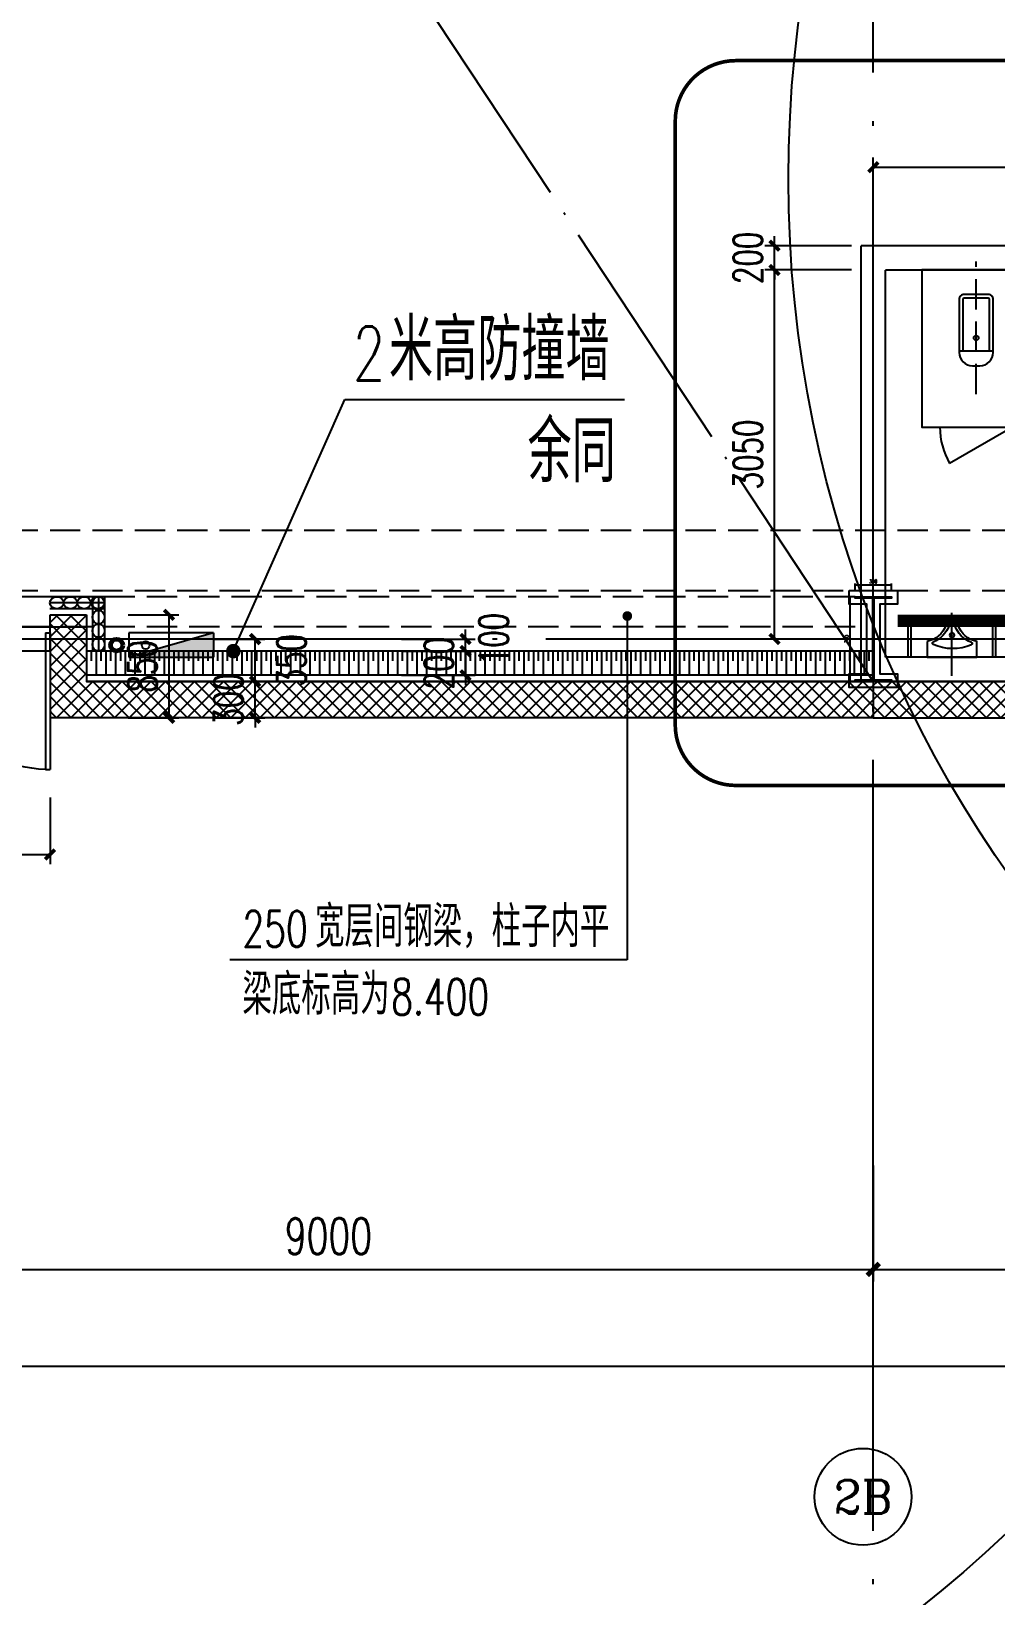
# Model space of a CAD drawing. Extents: x -1313754 to 847533, y 489853 to 941203.
# Drawn here: x -144809 to -136843, y 632164 to 645092 of the extents above; entities that cross this region are included whole.
import ezdxf
from ezdxf.enums import TextEntityAlignment as Align

# ---------------------------------------------------------------- set-up
doc = ezdxf.new("R2010")
doc.units = 0
doc.header["$LTSCALE"] = 1000
doc.header["$MEASUREMENT"] = 0
for name, pattern in [('10平面$1$DOTE', [2.42, 2, -0.2, 0.02, -0.2]), ('CENTER', [2, 1.25, -0.25, 0.25, -0.25]), ('DASH', [0.35, 0.25, -0.1]), ('DOTE', [2.42, 2, -0.2, 0.02, -0.2])]:
    doc.linetypes.add(name, pattern=pattern)
doc.layers.get('Defpoints').update_dxf_attribs({"color": 210})
for name, color, linetype in [('10平面$0$WINDOW', 4, 'Continuous'), ('10平面$0$WINDOW_TEXT', 7, 'Continuous'), ('10平面$1$A-AXIS-DOTE', 14, '10平面$1$DOTE'), ('99平面图例外参$0$A-HATCH-2', 251, 'Continuous'), ('A-AXIS-D', 1, 'Continuous'), ('A-AXIS-DOTE', 14, 'DOTE'), ('A-AXIS-DP', 126, 'Continuous'), ('A-AXIS-SYMB', 3, 'Continuous'), ('A-HATCH-2', 251, 'Continuous'), ('A-HRAIL', 173, 'Continuous'), ('A-LIN-V', 9, 'Continuous'), ('A-SFCE', 30, 'Continuous'), ('A-TEXT', 61, 'Continuous'), ('A-WC', 223, 'Continuous'), ('A-WINDOW', 140, 'Continuous'), ('AS-COLN', 6, 'Continuous'), ('AS-WALL', 40, 'Continuous'), ('AS-结构边线层', 200, 'Continuous'), ('DIM_ELEV', 3, 'Continuous'), ('DIM_SYMB', 3, 'Continuous'), ('PUB_HATCH', 8, 'Continuous'), ('PUB_TEXT', 7, 'Continuous'), ('SB_ZF消火栓', 10, 'Continuous'), ('建-门', 4, 'Continuous'), ('建-门窗编号', 7, 'Continuous')]:
    doc.layers.add(name, color=color, linetype=linetype)
doc.layers.add('LG-ZF消防', color=1, linetype='Continuous', lineweight=60)
doc.layers.add('柱间支撑', color=6, linetype='CENTER', lineweight=0)
doc.styles.add('10平面$0$_TCH_WINDOW', font='SIMPLEX', dxfattribs={"height": 3.5, "bigfont": 'GBCBIG'})
doc.styles.add('_TCH_AXIS', font='COMPLEX', dxfattribs={"bigfont": 'GBCBIG'})
doc.styles.add('_TCH_DIM', font='SIMPLEX', dxfattribs={"bigfont": 'GBCBIG'})
doc.styles.add('_TCH_DIM_T3', font='SIMPLEX', dxfattribs={"width": 0.705882, "bigfont": 'GBCBIG'})
doc.styles.add('_TCH_WINDOW', font='SIMPLEX', dxfattribs={"height": 3.5, "bigfont": 'GBCBIG'})
doc.styles.add('A-WIN-LABEL', font='SIMPLEX', dxfattribs={"bigfont": 'GBCBIG'})
doc.dimstyles.new('_TCH_ARCH&&10', dxfattribs={"dimtxt": 29.75, "dimasz": 10, "dimexe": 10, "dimexo": 10, "dimgap": 12.625, "dimtad": 1, "dimdec": 0, "dimzin": 0, "dimdsep": 46, "dimtxsty": '_TCH_DIM_T3', "dimblk": 'ARCHTICK', "dimcen": 0.09, "dimclrt": 7, "dimazin": 2, "dimtfac": 1, "dimtdec": 0, "dimtix": 1, "dimtmove": 2, "dimatfit": 3, "dimfxl": 0, "dimtolj": 1, "dimtzin": 0, "dimarcsym": 0})
doc.dimstyles.new('_TCH_ARCH&&100', dxfattribs={"dimtxt": 297.5, "dimasz": 100, "dimexe": 100, "dimexo": 100, "dimgap": 126.25, "dimtad": 1, "dimdec": 0, "dimzin": 0, "dimdsep": 46, "dimtxsty": '_TCH_DIM_T3', "dimblk": 'ARCHTICK', "dimcen": 0.09, "dimclrt": 7, "dimazin": 2, "dimtfac": 1, "dimtdec": 0, "dimtix": 1, "dimtmove": 2, "dimatfit": 3, "dimfxl": 0, "dimtolj": 1, "dimtzin": 0, "dimarcsym": 0})
doc.dimstyles.new('_TCH_ARCH&&80', dxfattribs={"dimtxt": 238, "dimasz": 80, "dimexe": 80, "dimexo": 80, "dimgap": 101, "dimtad": 1, "dimdec": 0, "dimzin": 0, "dimdsep": 46, "dimtxsty": '_TCH_DIM_T3', "dimblk": 'ARCHTICK', "dimcen": 0.09, "dimclrt": 7, "dimazin": 2, "dimtfac": 1, "dimtdec": 0, "dimtix": 1, "dimtmove": 2, "dimatfit": 3, "dimfxl": 0, "dimtolj": 1, "dimtzin": 0, "dimarcsym": 0})
pattern_1 = [(45, (60, 0), (-60.000061, 60.000061), []), (135, (60, 0), (-60.000061, -60.000061), [])]

# ---------------------------------------------------------------- blocks, each defined once
blk = doc.blocks.new('_ArchTick')
at = {"color": 0, "linetype": 'ByBlock', "const_width": 0.4}
blk.add_lwpolyline([(-0.5, -0.5), (0.5, 0.5)], dxfattribs=at)
blk = doc.blocks.new('*D1300')
at = {"layer": 'A-AXIS-D', "color": 0, "lineweight": -2}
for p, q in [((73882, -169100), (73882, -170060)), ((82882, -169100), (82882, -170060)), ((73882, -169960), (82882, -169960))]:
    blk.add_line(p, q, dxfattribs=at)
at = {"layer": 'Defpoints', "color": 0}
for p in [(73882, -169000), (82882, -169000), (82882, -169960)]:
    blk.add_point(p, dxfattribs=at)
at = {"layer": 'A-AXIS-D', "color": 0, "lineweight": -2, "xscale": 100, "yscale": 100, "zscale": 100, "rotation": 180}
blk.add_blockref('_ArchTick', (73882, -169960), dxfattribs=at)
at = {"layer": 'A-AXIS-D', "color": 0, "lineweight": -2, "xscale": 100, "yscale": 100, "zscale": 100}
blk.add_blockref('_ArchTick', (82882, -169960), dxfattribs=at)
at = {"layer": 'A-AXIS-D', "color": 7, "insert": (78382, -169685), "char_height": 297.5, "attachment_point": 5, "style": '_TCH_DIM_T3'}
blk.add_mtext('\\A1;9000', dxfattribs=at)
blk = doc.blocks.new('*D1301')
at = {"layer": 'A-AXIS-D', "color": 0, "lineweight": -2}
for p, q in [((82882, -169100), (82882, -170060)), ((91882, -169100), (91882, -170060)), ((82882, -169960), (91882, -169960))]:
    blk.add_line(p, q, dxfattribs=at)
at = {"layer": 'Defpoints', "color": 0}
for p in [(82882, -169000), (91882, -169000), (91882, -169960)]:
    blk.add_point(p, dxfattribs=at)
at = {"layer": 'A-AXIS-D', "color": 0, "lineweight": -2, "xscale": 100, "yscale": 100, "zscale": 100, "rotation": 180}
blk.add_blockref('_ArchTick', (82882, -169960), dxfattribs=at)
at = {"layer": 'A-AXIS-D', "color": 0, "lineweight": -2, "xscale": 100, "yscale": 100, "zscale": 100}
blk.add_blockref('_ArchTick', (91882, -169960), dxfattribs=at)
at = {"layer": 'A-AXIS-D', "color": 7, "insert": (87382, -169685), "char_height": 297.5, "attachment_point": 5, "style": '_TCH_DIM_T3'}
blk.add_mtext('\\A1;9000', dxfattribs=at)
blk = doc.blocks.new('*D1384')
at = {"layer": 'A-AXIS-D', "color": 0, "lineweight": -2}
for p, q in [((-65318, -169200), (-65318, -170860)), ((92682, -169200), (92682, -170860)), ((-65318, -170760), (92682, -170760))]:
    blk.add_line(p, q, dxfattribs=at)
at = {"layer": 'Defpoints', "color": 0}
for p in [(-65318, -169100), (92682, -169100), (92682, -170760)]:
    blk.add_point(p, dxfattribs=at)
at = {"layer": 'A-AXIS-D', "color": 0, "lineweight": -2, "xscale": 100, "yscale": 100, "zscale": 100, "rotation": 180}
blk.add_blockref('_ArchTick', (-65318, -170760), dxfattribs=at)
at = {"layer": 'A-AXIS-D', "color": 0, "lineweight": -2, "xscale": 100, "yscale": 100, "zscale": 100}
blk.add_blockref('_ArchTick', (92682, -170760), dxfattribs=at)
at = {"layer": 'A-AXIS-D', "color": 7, "insert": (13682, -170485), "char_height": 297.5, "attachment_point": 5, "style": '_TCH_DIM_T3'}
blk.add_mtext('\\A1;158000', dxfattribs=at)
blk = doc.blocks.new('清洁间')
at = {"layer": 'A-AXIS-DOTE', "linetype": 'DASH'}
blk.add_lwpolyline([(2044571, 1694020), (2045331, 1694020)], dxfattribs=at)
at = {"layer": 'A-WC'}
for points in [[(2045106, 1693770), (2045106, 1694270), (2044606, 1694270), (2044606, 1693770)], [(2045056, 1693820), (2045056, 1694220), (2044656, 1694220), (2044656, 1693820)]]:
    blk.add_lwpolyline(points, close=True, dxfattribs=at)
for points in [[(2044828, 1694048), (2044656, 1694220)], [(2044884, 1694048), (2045056, 1694220)], [(2044656, 1693820), (2044828, 1693991)], [(2045056, 1693820), (2044884, 1693991)]]:
    blk.add_lwpolyline(points, dxfattribs=at)
blk.add_circle((2044856, 1694020), 40, dxfattribs=at)
blk = doc.blocks.new('厕卫')
at = {"layer": 'A-AXIS-DOTE', "linetype": 'DASH'}
blk.add_line((50, -823), (50, 272), dxfattribs=at)
at = {"layer": 'A-WC'}
for p, q in [((-60, -40), (-60, -470)), ((150, -30), (-50, -30)), ((160, -470), (160, -40)), ((190, -470), (-90, -470)), ((350, -1097), (-170, -1397))]:
    blk.add_line(p, q, dxfattribs=at)
blk.add_lwpolyline([(-400, 203), (-400, -1097), (500, -1097), (500, 203)], close=True, dxfattribs=at)
blk.add_lwpolyline([(190, -40, 0.414214), (150, 0), (-50, 0, 0.414214), (-90, -40), (-90, -480, 0.414214), (20, -590), (80, -590, 0.414214), (190, -480)], format="xyb", close=True, dxfattribs=at)
blk.add_circle((50, -359), 20, dxfattribs=at)
for centre, radius, start, end in [((-50, -40), 10, 90, 180), ((150, -40), 10, 0, 90), ((350, -1097), 600, 180, 209.9999)]:
    blk.add_arc(centre, radius, start, end, dxfattribs=at)
for p in [(50, 0), (50, -359)]:
    blk.add_point(p, dxfattribs=at)
blk = doc.blocks.new('$lvtry$00000224')
at = {"color": 0}
for p, q in [((-363, 0), (-363, -300)), ((-338, 0), (-363, 0)), ((-338, 0), (-338, -300)), ((337, 0), (337, -300)), ((362, 0), (337, 0)), ((362, 0), (362, -300)), ((-338, -300), (-363, -300)), ((362, -300), (337, -300))]:
    blk.add_line(p, q, dxfattribs=at)
at = {"color": 0, "elevation": 0}
blk.add_lwpolyline([(-205, -131), (-205, 0), (205, 0), (205, -131, 0.268068), (51, -263, -0.317765), (0, -300, -0.317765), (-51, -263, 0.268068)], format="xyb", close=True, dxfattribs=at)
at = {"color": 0}
blk.add_circle((0, -182, 0), 20, dxfattribs=at)
for centre, radius, start, end in [((-152, -115, 0), 10, 114.1084, 248.1394), ((5, -466, 0), 395, 66.6675, 114.1084), ((-243, -341, 0), 233, 19.2639, 68.1394), ((243, -341, 0), 233, 110.4941, 160.7361), ((158, -113, 0), 10, 290.4941, 66.6675), ((0, -256, 0), 24, 199.2639, 269.4998), ((0, -256, 0), 24, 270.5002, 340.7361)]:
    blk.add_arc(centre, radius, start, end, dxfattribs=at)
blk.add_point((0, -182, 0), dxfattribs=at)
at = {"layer": 'A-AXIS-DOTE'}
blk.add_lwpolyline([(0, 153), (0, -367)], dxfattribs=at)
blk = doc.blocks.new('小便器')
at = {"layer": 'A-WC', "xscale": -1, "rotation": 89.99999999999999}
blk.add_blockref('$lvtry$00000224', (2044606, 1695654), dxfattribs=at)
blk = doc.blocks.new('45345')
at = {"layer": 'A-WC'}
h = blk.add_hatch(dxfattribs=at)
h.set_pattern_fill('ANSI31', color=256, scale=10)
h.set_pattern_definition([(30, (40598742844.535, 3385776346.45), (-7.9375, 13.74815), [])])
edge = h.paths.add_edge_path()
edge.add_arc((40598742441.347763, 3385774511.717568), 50, 0, 360)
blk.add_circle((40598742441.347763, 3385774511.717568), 50, dxfattribs=at)
blk = doc.blocks.new('343243')
at = {"layer": '10平面$1$A-AXIS-DOTE'}
blk.add_lwpolyline([(-137039, 783550), (-137039, 784210)], dxfattribs=at)
at = {"layer": 'A-WC'}
for p, q in [((-137084, 783875), (-136994, 783875)), ((-137039, 783830), (-137039, 783920)), ((-137071, 783707), (-137056, 783814)), ((-137064, 783668), (-137056, 783814)), ((-137056, 783814), (-137022, 783814)), ((-137056, 783804), (-137022, 783804)), ((-137014, 783668), (-137022, 783814)), ((-137008, 783707), (-137022, 783814)), ((-137176, 783694), (-137103, 783694)), ((-137139, 783657), (-137139, 783731)), ((-137064, 783668), (-137071, 783707)), ((-137064, 783668), (-137014, 783668)), ((-137063, 783687), (-137015, 783687)), ((-137014, 783668), (-137008, 783707)), ((-136976, 783694), (-136903, 783694)), ((-136939, 783657), (-136939, 783731))]:
    blk.add_line(p, q, dxfattribs=at)
for points in [[(-137069, 783721, -0.055034), (-137132, 783735, -0.088849), (-137208, 783776, -0.104988), (-137263, 783843, -0.12017), (-137282, 783920, -0.12017), (-137263, 783997, -0.104988), (-137208, 784064, -0.088849), (-137132, 784105, -0.080052), (-137039, 784120, -0.080052)], [(-137065, 783751, -0.056066), (-137123, 783763, -0.088849), (-137190, 783800, -0.104988), (-137237, 783857, -0.12017), (-137252, 783920, -0.12017), (-137237, 783983, -0.104988), (-137190, 784040, -0.088849), (-137123, 784077, -0.080052), (-137039, 784090, -0.080052)], [(-137039, 784120, -0.080052), (-136946, 784105, -0.088849), (-136870, 784064, -0.104988), (-136815, 783997, -0.12017), (-136796, 783920, -0.12017), (-136815, 783843, -0.104988), (-136870, 783776, -0.088849), (-136946, 783735, -0.055034), (-137010, 783721, -0.080052)], [(-137039, 784090, -0.080052), (-136956, 784077, -0.088849), (-136889, 784040, -0.104988), (-136842, 783983, -0.12017), (-136826, 783920, -0.12017), (-136842, 783857, -0.104988), (-136889, 783800, -0.088849), (-136956, 783763, -0.056066), (-137014, 783751, -0.080052)]]:
    blk.add_lwpolyline(points, format="xyb", dxfattribs=at)
for centre, radius in [((-137039, 783875), 30), ((-137039, 783875), 20), ((-137139, 783694), 25), ((-137139, 783694), 15), ((-136939, 783694), 25), ((-136939, 783694), 15)]:
    blk.add_circle(centre, radius, dxfattribs=at)
for centre, start, end in [((-137040, 783695), 80.5252, 279.4748), ((-137038, 783695), 260.5252, 99.4748)]:
    blk.add_arc(centre, 7.19, start, end, dxfattribs=at)
blk = doc.blocks.new('*U16')
at = {"color": 0}
blk.add_lwpolyline([(500, 0), (500, 1000), (460, 1000), (460, 0)], close=True, dxfattribs=at)
blk.add_arc((500, 0), 1000, 90, 180, dxfattribs=at)
blk = doc.blocks.new('*U15')
at = {"color": 0, "xscale": 0.001, "yscale": 0.001, "zscale": 0.001}
blk.add_blockref('*U16', (0, 0), dxfattribs=at)
blk = doc.blocks.new('*U18')
at = {"color": 0}
blk.add_lwpolyline([(400, 0), (400, 800), (360, 800), (360, 0)], close=True, dxfattribs=at)
blk.add_arc((400, 0), 800, 90, 180, dxfattribs=at)
blk = doc.blocks.new('*U17')
at = {"color": 0, "xscale": 0.00125, "yscale": 0.00125, "zscale": 0.00125}
blk.add_blockref('*U18', (0, 0), dxfattribs=at)
blk = doc.blocks.new('G$CA7A27C8F')
at = {"layer": 'A-AXIS-DOTE'}
blk.add_lwpolyline([(2222, -4363), (1702, -4363)], dxfattribs=at)
at = {"layer": 'A-AXIS-SYMB'}
for points in [[(-426, 1047, 0, 0, 0), (104, 1517, 0, 64, 0), (-76, 1358, 0, 0, 0)], [(1310, -1863, 0, 0, 0), (1840, -1393, 0, 64, 0), (1660, -1552, 0, 0, 0)], [(364, -3083, 0, 0, 0), (980, -3473, 0, 64, 0), (777, -3344, 0, 0, 0)]]:
    blk.add_lwpolyline(points, format="xyseb", dxfattribs=at)
at = {"layer": 'A-LIN-V'}
blk.add_line((2070, 2187), (-1130, 2187), dxfattribs=at)
at = {"layer": 'A-WC'}
for p, q in [((1470, -3913), (1470, -2413)), ((2070, -4700), (1770, -4700)), ((1770, -4700), (1770, -4725)), ((2070, -4725), (1770, -4725)), ((2070, -4700), (2070, -4725))]:
    blk.add_line(p, q, dxfattribs=at)
blk.add_lwpolyline([(-1130, 1587), (270, 1587), (270, 2187), (270, 2187)], dxfattribs=at)
at = {"layer": 'A-WC', "elevation": 0}
blk.add_lwpolyline([(1939, -4568), (2070, -4568), (2070, -4158), (1939, -4158, -0.268068), (1806, -4312, 0.317765), (1770, -4363, 0.317765), (1806, -4414, -0.268068)], format="xyb", close=True, dxfattribs=at)
at = {"layer": 'A-WC'}
blk.add_circle((1888, -4363, 0), 20, dxfattribs=at)
for centre, radius, start, end in [((1729, -4120, 0), 233, 289.2639, 339.5059), ((1957, -4205, 0), 10, 23.3325, 159.5059), ((1603, -4358, 0), 395, 335.8916, 23.3325), ((1814, -4363, 0), 24, 109.2639, 179.4998), ((1814, -4363, 0), 24, 180.5002, 250.7361), ((1729, -4606, 0), 233, 21.8606, 70.7361), ((1955, -4515, 0), 10, 201.8606, 335.8916)]:
    blk.add_arc(centre, radius, start, end, dxfattribs=at)
blk.add_point((1888, -4363, 0), dxfattribs=at)
at = {"layer": 'AS-WALL'}
for p, q in [((-1330, 2387), (-1330, 2287)), ((-1130, 2387), (-1330, 2387)), ((-1130, 2387), (-1130, 2387)), ((2070, 2387), (-1130, 2387)), ((2070, 2387), (2070, 2387)), ((2270, 2387), (2070, 2387)), ((2270, 2387), (2270, 2287)), ((-1330, 2287), (-1330, -563)), ((2270, 2287), (2270, -463)), ((2070, 2187), (-1130, 2187)), ((-1130, 2187), (-1130, -363)), ((2070, 2187), (2070, -363)), ((-830, -363), (-1130, -363)), ((-830, -563), (-830, -363)), ((370, -363), (170, -363)), ((170, -363), (170, -563)), ((2070, -363), (370, -363)), ((2270, -463), (2270, -2313)), ((-1330, -563), (-830, -563)), ((170, -563), (270, -563)), ((270, -563), (270, -1013)), ((470, -1013), (470, -563)), ((2070, -563), (470, -563)), ((2070, -563), (2070, -2213)), ((270, -1013), (470, -1013)), ((470, -1813), (270, -1813)), ((270, -1813), (270, -2213)), ((470, -2213), (470, -1813)), ((-1330, -2213), (-1330, -3963)), ((-830, -2213), (-1330, -2213)), ((-830, -2413), (-830, -2213)), ((270, -2213), (170, -2213)), ((170, -2213), (170, -2413)), ((2070, -2213), (470, -2213)), ((2270, -2313), (2270, -3963)), ((-1130, -2413), (-1130, -3913)), ((-1130, -2413), (-830, -2413)), ((170, -2413), (370, -2413)), ((2070, -2413), (370, -2413)), ((2070, -2413), (2070, -3913)), ((-1330, -3963), (-1330, -7213)), ((170, -3913), (-1130, -3913)), ((170, -4013), (170, -3913)), ((2070, -3913), (1470, -3913)), ((1470, -4013), (1470, -3913)), ((2270, -3963), (2270, -7213)), ((170, -4013), (-1130, -4013)), ((-1130, -4013), (-1130, -7013)), ((2070, -4013), (1470, -4013)), ((2070, -4013), (2070, -7013)), ((2070, -7013), (-1130, -7013)), ((2270, -7213), (-1330, -7213))]:
    blk.add_line(p, q, dxfattribs=at)
at = {"layer": '建-门'}
for p, q in [((170, -363), (-830, -363)), ((470, -1013), (470, -1813)), ((170, -2413), (-830, -2413))]:
    blk.add_line(p, q, dxfattribs=at)
for name, p, rotation in [('厕卫', (1866, 1037), 270), ('厕卫', (1866, 137), 270), ('厕卫', (-928, -4513), 90), ('小便器', (2046676, 1690591), 180), ('厕卫', (-928, -5413), 90), ('小便器', (2046676, 1689891), 180), ('厕卫', (-928, -6313), 90), ('小便器', (2046676, 1689191), 180)]:
    blk.add_blockref(name, p, dxfattribs=dict(rotation=rotation))
at = {"layer": 'A-HRAIL', "rotation": 180}
blk.add_blockref('清洁间', (2046676, 1693207), dxfattribs=at)
at = {"layer": 'A-LIN-V', "xscale": -1.5, "yscale": 1.5, "zscale": 1.5}
for p in [(60898113797, -5078660050), (60898115621, -5078662967), (60898115232, -5078665548)]:
    blk.add_blockref('45345', p, dxfattribs=at)
at = {"layer": 'A-WINDOW'}
for p, rotation in [((-137370, 785805), 180), ((785700, 133876), 90)]:
    blk.add_blockref('343243', p, dxfattribs=dict(at, rotation=rotation))
at = {"layer": '建-门'}
ref = blk.add_blockref('*U15', (-330, -463), dxfattribs=dict(at, xscale=1000, yscale=-1000, zscale=199.9999999999999, rotation=180.0000000000208))
ref.add_attrib('A', 'M1024', (-564, -287), dxfattribs={"layer": '建-门窗编号', "ltscale": 500, "height": 148.8, "style": 'A-WIN-LABEL', "width": 0.705882})
ref = blk.add_blockref('*U17', (370, -1413), dxfattribs=dict(at, xscale=800, yscale=-800, zscale=199.9999999999998, rotation=270))
ref.add_attrib('A', 'M0824', (681, -1660), dxfattribs={"layer": '建-门窗编号', "ltscale": 500, "height": 148.8, "rotation": 90, "style": 'A-WIN-LABEL', "width": 0.705882})
ref = blk.add_blockref('*U15', (-330, -2313), dxfattribs=dict(at, xscale=1000, yscale=1000, zscale=200, rotation=180.0000000000208))
ref.add_attrib('A', 'M1024', (-554, -2617), dxfattribs={"layer": '建-门窗编号', "ltscale": 500, "height": 148.8, "style": 'A-WIN-LABEL', "width": 0.705882})
at = {"layer": 'A-TEXT', "style": '_TCH_WINDOW'}
for s, p in [('女卫', (-372, 733)), ('清洁间', (1028, -1515)), ('男卫', (191, -2836))]:
    blk.add_text(s, height=231.5, dxfattribs=at).set_placement(p)
blk = doc.blocks.new('DOOR2DLIB$SYSLIB$00000123')
at = {"color": 0}
for p, q in [((0.475, -0.0014), (0.475, 0.7521)), ((0.475, 0.7521), (0.5, 0.7521)), ((0.5, -0.0014), (0.5, 0.7521)), ((-0.5, 0), (-0.5, 0.252)), ((-0.475, 0.252), (-0.5, 0.252)), ((-0.475, 0), (-0.475, 0.252)), ((-0.475, 0), (-0.5, 0)), ((0.475, -0.0014), (0.5, -0.0014))]:
    blk.add_line(p, q, dxfattribs=at)
for centre, radius, start, end in [((0.5046, -0.0019), 0.7546, 92.24927, 179.72377), ((-0.5008, 0.0026), 0.2508, 359.78987, 84.09744)]:
    blk.add_arc(centre, radius, start, end, dxfattribs=at)
blk = doc.blocks.new('42343243')
at = {"layer": 'PUB_HATCH'}
h = blk.add_hatch(dxfattribs=at)
h.set_pattern_fill('多孔材料', color=256, scale=30, style=0)
h.set_pattern_definition(pattern_1)
h.paths.add_polyline_path([(-144654, 1222620), (-144354, 1222320), (-144354, 1222870), (-144654, 1223170)])
h = blk.add_hatch(dxfattribs=at)
h.set_pattern_fill('多孔材料', color=256, scale=30, style=0)
h.set_pattern_definition(pattern_1)
h.paths.add_polyline_path([(-137854, 1223170), (-144654, 1223170), (-144354, 1222870), (-137854, 1222870)])
h = blk.add_hatch(dxfattribs=at)
h.set_pattern_fill('多孔材料', color=256, scale=30, style=0)
h.set_pattern_definition(pattern_1)
h.paths.add_polyline_path([(-144654, 1222620), (-144654, 1222320), (-144354, 1222320)])
at = {"layer": '10平面$0$WINDOW'}
blk.add_line((-144654, 1222620), (-146154, 1222620), dxfattribs=at)
at = {"layer": 'AS-WALL'}
for p, q in [((-144654, 1222620), (-144654, 1223170)), ((-137854, 1223170), (-144654, 1223170)), ((-137854, 1222870), (-137854, 1223170)), ((-144354, 1222320), (-144354, 1222870)), ((-137854, 1222870), (-144354, 1222870)), ((-144654, 1222620), (-144654, 1222320)), ((-144654, 1222320), (-144354, 1222320))]:
    blk.add_line(p, q, dxfattribs=at)
at = {"layer": '10平面$0$WINDOW'}
ref = blk.add_blockref('DOOR2DLIB$SYSLIB$00000123', (-145404, 1222470), dxfattribs=dict(at, xscale=-1500, yscale=-1500, zscale=300, rotation=179.9999999999555))
ref.add_attrib('A', 'MLC1584', (-145737, 1222108), dxfattribs={"layer": '10平面$0$WINDOW_TEXT', "ltscale": 500, "height": 148.8, "rotation": 360, "style": '10平面$0$_TCH_WINDOW', "width": 0.705882})
blk = doc.blocks.new('43243')
at = {"layer": 'AS-结构边线层'}
blk.add_lwpolyline([(-155994, 639720), (-146454, 639720), (-146454, 640170), (-144354, 640170), (-144354, 639720), (-128354, 639720), (-128354, 658060), (-128054, 658060), (-128054, 681330), (-128354, 681330), (-128354, 696460), (-128054, 696460), (-128054, 715680), (-128354, 715680), (-128354, 722920), (-128354, 722920), (-144354, 722920), (-144354, 722470), (-146454, 722470), (-146454, 722920), (-155994, 722920)], dxfattribs=at)
blk = doc.blocks.new('3243243')
at = {"layer": 'A-AXIS-SYMB'}
for p, q in [((-139885.8, 640260), (-139885.8, 637420)), ((-139885.8, 637420), (-143170, 637420))]:
    blk.add_line(p, q, dxfattribs=at)
at = {"layer": 'A-AXIS-SYMB', "const_width": 40}
blk.add_lwpolyline([(-139885.8, 640280, 1), (-139885.8, 640240, 1)], format="xyb", close=True, dxfattribs=at)
at = {"layer": 'A-SFCE', "color": 2, "linetype": 'DASH'}
for p, q in [((-138004.2, 640420), (-146704.2, 640420)), ((-138004.2, 640170), (-146704.2, 640170))]:
    blk.add_line(p, q, dxfattribs=at)
at = {"layer": 'PUB_TEXT', "style": '_TCH_DIM', "width": 0.705882}
for s, p in [('250', (-143065, 637525)), ('8.400', (-141836.3, 636965))]:
    blk.add_text(s, height=297.5, dxfattribs=at).set_placement(p)
at = {"layer": 'PUB_TEXT', "style": '_TCH_DIM'}
for s, p in [('宽层间钢梁，柱子内平', (-142465, 637525)), ('梁底标高为', (-143065, 636965))]:
    blk.add_text(s, height=337.59, dxfattribs=at).set_placement(p)
blk = doc.blocks.new('*D1765')
at = {"layer": 'A-AXIS-DP', "color": 0, "lineweight": -2}
for p, q in [((-195790, 766880), (-195790, 766929)), ((-195790, 766919), (-195490, 766919)), ((-195490, 766880), (-195490, 766929))]:
    blk.add_line(p, q, dxfattribs=at)
at = {"layer": 'Defpoints', "color": 0}
for p in [(-195790, 766870), (-195490, 766919), (-195490, 766870)]:
    blk.add_point(p, dxfattribs=at)
at = {"layer": 'A-AXIS-DP', "color": 0, "lineweight": -2, "xscale": 10, "yscale": 10, "zscale": 10, "rotation": 180}
blk.add_blockref('_ArchTick', (-195790, 766919), dxfattribs=at)
at = {"layer": 'A-AXIS-DP', "color": 0, "lineweight": -2, "xscale": 10, "yscale": 10, "zscale": 10}
blk.add_blockref('_ArchTick', (-195490, 766919), dxfattribs=at)
at = {"layer": 'A-AXIS-DP', "color": 7, "insert": (-195640, 766946), "char_height": 29.8, "attachment_point": 5, "style": '_TCH_DIM_T3'}
blk.add_mtext('\\A1;300', dxfattribs=at)
blk = doc.blocks.new('*D1766')
at = {"layer": 'A-AXIS-DP', "color": 0, "lineweight": -2}
for p, q in [((-195800, 766820), (-195841, 766820)), ((-195831, 766120), (-195831, 766820)), ((-195800, 766120), (-195841, 766120))]:
    blk.add_line(p, q, dxfattribs=at)
at = {"layer": 'Defpoints', "color": 0}
for p in [(-195831, 766820), (-195790, 766820), (-195790, 766120)]:
    blk.add_point(p, dxfattribs=at)
at = {"layer": 'A-AXIS-DP', "color": 0, "lineweight": -2, "xscale": 10, "yscale": 10, "zscale": 10}
for p, rotation in [((-195831, 766820), 90), ((-195831, 766120), 270)]:
    blk.add_blockref('_ArchTick', p, dxfattribs=dict(at, rotation=rotation))
at = {"layer": 'A-AXIS-DP', "color": 7, "insert": (-195859, 766470), "char_height": 29.8, "attachment_point": 5, "rotation": 90, "style": '_TCH_DIM_T3'}
blk.add_mtext('\\A1;700', dxfattribs=at)
blk = doc.blocks.new('w42343')
at = {"layer": 'A-HATCH-2', "linetype": 'DASH'}
for p, q in [((-263654.2, 640970), (-128354.2, 640970)), ((-263654.2, 640470), (-128354.2, 640470))]:
    blk.add_line(p, q, dxfattribs=at)
blk = doc.blocks.new('3132')
at = {"layer": 'DIM_ELEV', "linetype": 'DASH', "const_width": 30}
blk.add_lwpolyline([(-138990, 644850), (-127910, 644850, -0.414214), (-127410, 644350), (-127410, 639360, -0.414214), (-127910, 638860), (-138990, 638860, -0.414214), (-139490, 639360), (-139490, 644350, -0.414214)], format="xyb", close=True, dxfattribs=at)
blk = doc.blocks.new('23124232432')
at = {"layer": '柱间支撑', "const_width": 100}
blk.add_lwpolyline([(-129054, 640220), (-137654, 640220)], dxfattribs=at)
blk = doc.blocks.new('99平面图例外参$0$$LinePat$填挖边坡')
at = {"color": 0}
for p, q in [((0, 0), (0, -1500)), ((300, 0), (300, -600))]:
    blk.add_line(p, q, dxfattribs=at)
at = {"layer": 'Defpoints', "color": 0}
blk.add_point((600, 0), dxfattribs=at)
blk = doc.blocks.new('99平面图例外参$0$$LinePat$圆环')
for points in [[(0, 150), (300, 150)], [(0, 0), (300, 0)], [(0, -150), (300, -150)]]:
    blk.add_lwpolyline(points)
at = {"color": 0}
blk.add_circle((150, 0), 150, dxfattribs=at)
blk = doc.blocks.new('34242343243')
at = {"layer": 'A-LIN-V'}
for p, q in [((-137850, 639970), (-144354, 639970)), ((-137850, 639770), (-144354, 639770))]:
    blk.add_line(p, q, dxfattribs=at)
at = {"layer": '99平面图例外参$0$A-HATCH-2', "color": 203, "xscale": 0.1338271774238745, "yscale": 0.1333333333333333, "zscale": 0.1333333333333333, "rotation": 8.819635547467743e-11}
for p in [(-144354, 639970), (-144274, 639970), (-144194, 639970), (-144113, 639970), (-144033, 639970), (-143953, 639970), (-143872, 639970), (-143792, 639970), (-143712, 639970), (-143632, 639970), (-143551, 639970), (-143471, 639970), (-143391, 639970), (-143310, 639970), (-143230, 639970), (-143150, 639970), (-143069, 639970), (-142989, 639970), (-142909, 639970), (-142829, 639970), (-142748, 639970), (-142668, 639970), (-142588, 639970), (-142507, 639970), (-142427, 639970), (-142347, 639970), (-142266, 639970), (-142186, 639970), (-142106, 639970), (-142026, 639970), (-141945, 639970), (-141865, 639970), (-141785, 639970), (-141704, 639970), (-141624, 639970), (-141544, 639970), (-141464, 639970), (-141383, 639970), (-141303, 639970), (-141223, 639970), (-141142, 639970), (-141062, 639970), (-140982, 639970), (-140901, 639970), (-140821, 639970), (-140741, 639970), (-140661, 639970), (-140580, 639970), (-140500, 639970), (-140420, 639970), (-140339, 639970), (-140259, 639970), (-140179, 639970), (-140098, 639970), (-140018, 639970), (-139938, 639970), (-139858, 639970), (-139777, 639970), (-139697, 639970), (-139617, 639970), (-139536, 639970), (-139456, 639970), (-139376, 639970), (-139296, 639970), (-139215, 639970), (-139135, 639970), (-139055, 639970), (-138974, 639970), (-138894, 639970), (-138814, 639970), (-138733, 639970), (-138653, 639970), (-138573, 639970), (-138493, 639970), (-138412, 639970), (-138332, 639970), (-138252, 639970), (-138171, 639970), (-138091, 639970), (-138011, 639970), (-137930, 639970)]:
    blk.add_blockref('99平面图例外参$0$$LinePat$填挖边坡', p, dxfattribs=at)
at = {"layer": 'A-HRAIL', "yscale": 0.3333333333333333, "zscale": 0.3333333333333333}
for p, xscale, rotation in [((-144542, 640370), 0.3749999999076196, 180), ((-144429, 640370), 0.3749999999076196, 180), ((-144317, 640370), 0.3749999999076196, 180), ((-144204, 640370), 0.3749999999076196, 180), ((-144254, 640420), 0.3749999694803652, 270), ((-144254, 640307), 0.3749999694803652, 270), ((-144254, 640195), 0.3749999694803652, 270), ((-144254, 640082), 0.3749999694803652, 270)]:
    blk.add_blockref('99平面图例外参$0$$LinePat$圆环', p, dxfattribs=dict(at, xscale=xscale, rotation=rotation))
blk = doc.blocks.new('A$C5D961328')
at = {"layer": 'SB_ZF消火栓'}
blk.add_hatch(color=256, dxfattribs=at).paths.add_polyline_path([(0, 40), (700, 40), (700, 240)])
at = {"layer": 'A-LIN-V', "ltscale": 500}
blk.add_circle((350, 40), 10001, dxfattribs=at)
at = {"layer": 'SB_ZF消火栓'}
for p, q in [((700, 240), (0, 240)), ((0, 240), (0, 40)), ((700, 240), (0, 40)), ((700, 240), (700, 40)), ((0, 40), (700, 40))]:
    blk.add_line(p, q, dxfattribs=at)
at = {"layer": 'SB_ZF消火栓', "color": 1}
blk.add_circle((140, 140), 32.5, dxfattribs=at)
blk = doc.blocks.new('43242343')
at = {"layer": 'LG-ZF消防', "linetype": 'Continuous'}
blk.add_circle((-144104, 640020), 50, dxfattribs=at)
blk = doc.blocks.new('234243242332')
at = {"layer": 'LG-ZF消防', "linetype": 'Continuous'}
blk.add_blockref('43242343', (0, 0), dxfattribs=at)
at = {"layer": 'SB_ZF消火栓', "rotation": 90}
blk.add_blockref('A$C5D961328', (-128514, 643522), dxfattribs=at)
at = {"layer": 'SB_ZF消火栓'}
blk.add_blockref('A$C5D961328', (-144004, 639880), dxfattribs=at)
blk = doc.blocks.new('*D189')
at = {"layer": 'A-AXIS-DP', "color": 0, "lineweight": -2}
for p, q in [((-141222, 639970), (-141222, 640050)), ((-141750, 639970), (-141142, 639970)), ((-141222, 639770), (-141222, 639970)), ((-141750, 639770), (-141142, 639770)), ((-141222, 639770), (-141222, 639690))]:
    blk.add_line(p, q, dxfattribs=at)
at = {"layer": 'Defpoints', "color": 0}
for p in [(-141830, 639970), (-141222, 639970), (-141830, 639770)]:
    blk.add_point(p, dxfattribs=at)
at = {"layer": 'A-AXIS-DP', "color": 0, "lineweight": -2, "xscale": 80, "yscale": 80, "zscale": 80}
for p, rotation in [((-141222, 639970), 270), ((-141222, 639770), 90)]:
    blk.add_blockref('_ArchTick', p, dxfattribs=dict(at, rotation=rotation))
at = {"layer": 'A-AXIS-DP', "color": 7, "insert": (-141442, 639870), "char_height": 238, "attachment_point": 5, "rotation": 90, "style": '_TCH_DIM_T3'}
blk.add_mtext('\\A1;200', dxfattribs=at)
blk = doc.blocks.new('*D190')
at = {"layer": 'A-AXIS-DP', "color": 0, "lineweight": -2}
for p, q in [((-141222, 640070), (-141222, 640150)), ((-141750, 640070), (-141142, 640070)), ((-141222, 639970), (-141222, 640070)), ((-141750, 639970), (-141142, 639970)), ((-141222, 639970), (-141222, 639890))]:
    blk.add_line(p, q, dxfattribs=at)
at = {"layer": 'Defpoints', "color": 0}
for p in [(-141830, 640070), (-141222, 640070), (-141830, 639970)]:
    blk.add_point(p, dxfattribs=at)
at = {"layer": 'A-AXIS-DP', "color": 0, "lineweight": -2, "xscale": 80, "yscale": 80, "zscale": 80}
for p, rotation in [((-141222, 640070), 270), ((-141222, 639970), 90)]:
    blk.add_blockref('_ArchTick', p, dxfattribs=dict(at, rotation=rotation))
at = {"layer": 'A-AXIS-DP', "color": 7, "insert": (-140990, 640070), "char_height": 238, "attachment_point": 5, "rotation": 90, "style": '_TCH_DIM_T3'}
blk.add_mtext('\\A1;100', dxfattribs=at)
blk = doc.blocks.new('*D570')
at = {"layer": 'A-AXIS-DP', "color": 0, "lineweight": -2}
for p, q in [((-138034, 643120), (-138750, 643120)), ((-138670, 640070), (-138670, 643120)), ((-138034, 640070), (-138750, 640070))]:
    blk.add_line(p, q, dxfattribs=at)
at = {"layer": 'Defpoints', "color": 0}
for p in [(-138670, 643120), (-137954, 643120), (-137954, 640070)]:
    blk.add_point(p, dxfattribs=at)
at = {"layer": 'A-AXIS-DP', "color": 0, "lineweight": -2, "xscale": 80, "yscale": 80, "zscale": 80}
for p, rotation in [((-138670, 643120), 90), ((-138670, 640070), 270)]:
    blk.add_blockref('_ArchTick', p, dxfattribs=dict(at, rotation=rotation))
at = {"layer": 'A-AXIS-DP', "color": 7, "insert": (-138890, 641595), "char_height": 238, "attachment_point": 5, "rotation": 90, "style": '_TCH_DIM_T3'}
blk.add_mtext('\\A1;3050', dxfattribs=at)
blk = doc.blocks.new('*D571')
at = {"layer": 'A-AXIS-DP', "color": 0, "lineweight": -2}
for p, q in [((-138670, 643320), (-138670, 643400)), ((-138034, 643320), (-138750, 643320)), ((-138670, 643120), (-138670, 643320)), ((-138034, 643120), (-138750, 643120)), ((-138670, 643120), (-138670, 643040))]:
    blk.add_line(p, q, dxfattribs=at)
at = {"layer": 'Defpoints', "color": 0}
for p in [(-138670, 643320), (-137954, 643320), (-137954, 643120)]:
    blk.add_point(p, dxfattribs=at)
at = {"layer": 'A-AXIS-DP', "color": 0, "lineweight": -2, "xscale": 80, "yscale": 80, "zscale": 80}
for p, rotation in [((-138670, 643320), 270), ((-138670, 643120), 90)]:
    blk.add_blockref('_ArchTick', p, dxfattribs=dict(at, rotation=rotation))
at = {"layer": 'A-AXIS-DP', "color": 7, "insert": (-138890, 643220), "char_height": 238, "attachment_point": 5, "rotation": 90, "style": '_TCH_DIM_T3'}
blk.add_mtext('\\A1;200', dxfattribs=at)
blk = doc.blocks.new('*D572')
at = {"layer": 'A-AXIS-DP', "color": 0, "lineweight": -2}
for p, q in [((-137854, 643420), (-137854, 644050)), ((-133154, 643420), (-133154, 644050)), ((-137854, 643970), (-133154, 643970))]:
    blk.add_line(p, q, dxfattribs=at)
at = {"layer": 'Defpoints', "color": 0}
for p in [(-133154, 643970), (-137854, 643340), (-133154, 643340)]:
    blk.add_point(p, dxfattribs=at)
at = {"layer": 'A-AXIS-DP', "color": 0, "lineweight": -2, "xscale": 80, "yscale": 80, "zscale": 80, "rotation": 180}
blk.add_blockref('_ArchTick', (-137854, 643970), dxfattribs=at)
at = {"layer": 'A-AXIS-DP', "color": 0, "lineweight": -2, "xscale": 80, "yscale": 80, "zscale": 80}
blk.add_blockref('_ArchTick', (-133154, 643970), dxfattribs=at)
at = {"layer": 'A-AXIS-DP', "color": 7, "insert": (-135504, 644190), "char_height": 238, "attachment_point": 5, "style": '_TCH_DIM_T3'}
blk.add_mtext('\\A1;4700', dxfattribs=at)
blk = doc.blocks.new('*D675')
at = {"layer": 'A-AXIS-DP', "color": 0, "lineweight": -2}
for p, q in [((-143300, 639720), (-142881, 639720)), ((-142961, 639720), (-142961, 639800)), ((-142961, 639420), (-142961, 639720)), ((-143300, 639420), (-142881, 639420)), ((-142961, 639420), (-142961, 639340))]:
    blk.add_line(p, q, dxfattribs=at)
at = {"layer": 'Defpoints', "color": 0}
for p in [(-143380, 639720), (-142961, 639720), (-143380, 639420)]:
    blk.add_point(p, dxfattribs=at)
at = {"layer": 'A-AXIS-DP', "color": 0, "lineweight": -2, "xscale": 80, "yscale": 80, "zscale": 80}
for p, rotation in [((-142961, 639720), 270), ((-142961, 639420), 90)]:
    blk.add_blockref('_ArchTick', p, dxfattribs=dict(at, rotation=rotation))
at = {"layer": 'A-AXIS-DP', "color": 7, "insert": (-143181, 639570), "char_height": 238, "attachment_point": 5, "rotation": 90, "style": '_TCH_DIM_T3'}
blk.add_mtext('\\A1;300', dxfattribs=at)
blk = doc.blocks.new('*D676')
at = {"layer": 'A-AXIS-DP', "color": 0, "lineweight": -2}
for p, q in [((-143300, 640070), (-142881, 640070)), ((-142961, 639720), (-142961, 640070)), ((-143300, 639720), (-142881, 639720))]:
    blk.add_line(p, q, dxfattribs=at)
at = {"layer": 'Defpoints', "color": 0}
for p in [(-143380, 640070), (-142961, 640070), (-143380, 639720)]:
    blk.add_point(p, dxfattribs=at)
at = {"layer": 'A-AXIS-DP', "color": 0, "lineweight": -2, "xscale": 80, "yscale": 80, "zscale": 80}
for p, rotation in [((-142961, 640070), 90), ((-142961, 639720), 270)]:
    blk.add_blockref('_ArchTick', p, dxfattribs=dict(at, rotation=rotation))
at = {"layer": 'A-AXIS-DP', "color": 7, "insert": (-142660, 639895), "char_height": 238, "attachment_point": 5, "rotation": 90, "style": '_TCH_DIM_T3'}
blk.add_mtext('\\A1;350', dxfattribs=at)
blk = doc.blocks.new('*D703')
at = {"layer": 'A-AXIS-DP', "color": 0, "lineweight": -2}
for p, q in [((-144010, 640270), (-143591, 640270)), ((-143671, 639420), (-143671, 640270)), ((-144010, 639420), (-143591, 639420))]:
    blk.add_line(p, q, dxfattribs=at)
at = {"layer": 'Defpoints', "color": 0}
for p in [(-144090, 640270), (-143671, 640270), (-144090, 639420)]:
    blk.add_point(p, dxfattribs=at)
at = {"layer": 'A-AXIS-DP', "color": 0, "lineweight": -2, "xscale": 80, "yscale": 80, "zscale": 80}
for p, rotation in [((-143671, 640270), 90), ((-143671, 639420), 270)]:
    blk.add_blockref('_ArchTick', p, dxfattribs=dict(at, rotation=rotation))
at = {"layer": 'A-AXIS-DP', "color": 7, "insert": (-143891, 639845), "char_height": 238, "attachment_point": 5, "rotation": 90, "style": '_TCH_DIM_T3'}
blk.add_mtext('\\A1;850', dxfattribs=at)
blk = doc.blocks.new('*D1024')
at = {"layer": 'A-AXIS-DP', "color": 0, "lineweight": -2}
for p, q in [((-146154, 638760), (-146154, 638210)), ((-144654, 638760), (-144654, 638210)), ((-146154, 638290), (-144654, 638290))]:
    blk.add_line(p, q, dxfattribs=at)
at = {"layer": 'Defpoints', "color": 0}
for p in [(-146154, 638840), (-144654, 638840), (-144654, 638290)]:
    blk.add_point(p, dxfattribs=at)
at = {"layer": 'A-AXIS-DP', "color": 0, "lineweight": -2, "xscale": 80, "yscale": 80, "zscale": 80, "rotation": 180}
blk.add_blockref('_ArchTick', (-146154, 638290), dxfattribs=at)
at = {"layer": 'A-AXIS-DP', "color": 0, "lineweight": -2, "xscale": 80, "yscale": 80, "zscale": 80}
blk.add_blockref('_ArchTick', (-144654, 638290), dxfattribs=at)
at = {"layer": 'A-AXIS-DP', "color": 7, "insert": (-145404, 638510), "char_height": 238, "attachment_point": 5, "style": '_TCH_DIM_T3'}
blk.add_mtext('\\A1;1500', dxfattribs=at)
blk = doc.blocks.new('dote')
at = {"layer": 'A-AXIS-D'}
blk.add_circle((82797.3, -171838.9), 400, dxfattribs=at)
at = {"layer": 'A-AXIS-DOTE', "ltscale": 2}
for p, q in [((82882.2, -169748.9), (82882.2, -75950)), ((98696.4, -164750), (-75513.6, -164750)), ((82882.2, -264080), (82882.2, -167560.7))]:
    blk.add_line(p, q, dxfattribs=at)
at = {"layer": 'PUB_TEXT', "style": '_TCH_AXIS'}
blk.add_text('2B', height=276.42, dxfattribs=at).set_placement((82553.8, -171977.1), (83040.8, -171977.1), align=Align.FIT)
at = {"layer": 'A-AXIS-D'}
for base, p1, p2, picture, middle in [((92682.2, -170760), (-65317.8, -169100), (92682.2, -169100), '*D1384', (13682.2, -170485)), ((82882.2, -169960), (73882.2, -169000), (82882.2, -169000), '*D1300', (78382.2, -169685)), ((91882.2, -169960), (82882.2, -169000), (91882.2, -169000), '*D1301', (87382.2, -169685))]:
    dim = blk.add_linear_dim(base=base, p1=p1, p2=p2, angle=0, dimstyle='_TCH_ARCH&&100', override={"dimgap": 0}, dxfattribs=at)
    dim.commit()
    dim.dimension.update_dxf_attribs({"geometry": picture, "text_midpoint": middle, "dimtype": 161})
blk = doc.blocks.new('nt66')
at = {"layer": 'A-HATCH-2'}
blk.add_lwpolyline([(-195840, 766870), (-195440, 766870), (-195440, 766758), (-195586, 766758), (-195586, 766182), (-195440, 766182), (-195440, 766070), (-195840, 766070), (-195840, 766182), (-195694, 766182), (-195694, 766758), (-195840, 766758)], close=True, dxfattribs=at)
at = {"layer": 'AS-COLN'}
blk.add_lwpolyline([(-195790, 766820), (-195490, 766820), (-195490, 766808), (-195636, 766808), (-195636, 766132), (-195490, 766132), (-195490, 766120), (-195790, 766120), (-195790, 766132), (-195644, 766132), (-195644, 766808), (-195790, 766808)], close=True, dxfattribs=at)
at = {"layer": 'A-AXIS-DP'}
for p1, p2, distance, picture, middle in [((-195790, 766870), (-195490, 766870), 48.8, '*D1765', (-195640, 766946.2)), ((-195790, 766120), (-195790, 766820), 41.2, '*D1766', (-195858.7, 766470))]:
    dim = blk.add_aligned_dim(p1=p1, p2=p2, distance=distance, dimstyle='_TCH_ARCH&&10', dxfattribs=at)
    dim.commit()
    dim.dimension.update_dxf_attribs({"geometry": picture, "text_midpoint": middle})
blk = doc.blocks.new('33333')
blk.add_blockref('nt66', (57786, -126400))

msp = doc.modelspace()

# ---------------------------------------------------------------- hatches: boundary and pattern name
at = {"layer": 'PUB_HATCH'}
h = msp.add_hatch(dxfattribs=at)
h.set_pattern_fill('多孔材料', color=256, scale=30, style=0)
h.set_pattern_definition(pattern_1)
h.paths.add_polyline_path([(-137854.2, 639420), (-133904.2, 639420), (-133904.2, 639720), (-137854.2, 639720)])

# ---------------------------------------------------------------- linework, layer by layer
at = {"layer": 'A-AXIS-DOTE'}
msp.add_line((-137854.2, 639720), (-145940, 651970.2), dxfattribs=at)
at = {"layer": 'AS-WALL'}
for p, q in [((-133904.2, 639720), (-137854.2, 639720)), ((-137854.2, 639720), (-137854.2, 639420)), ((-137854.2, 639420), (-133904.2, 639420))]:
    msp.add_line(p, q, dxfattribs=at)
at = {"layer": 'DIM_SYMB'}
for p, q in [((-143140, 639970), (-142220, 642050)), ((-142220, 642050), (-139910, 642050))]:
    msp.add_line(p, q, dxfattribs=at)
at = {"layer": 'DIM_SYMB', "const_width": 60}
msp.add_lwpolyline([(-143152.1, 639942.6, 1), (-143127.9, 639997.4, 1)], format="xyb", close=True, dxfattribs=at)

# ---------------------------------------------------------------- block references
at = {"rotation": 270}
msp.add_blockref('G$CA7A27C8F', (-130741.3, 641989.6), dxfattribs=at)
at = {"layer": 'A-AXIS-DP'}
for name in ['3132', '3243243']:
    msp.add_blockref(name, (0, 0), dxfattribs=at)
at = {"layer": 'A-WINDOW'}
for name in ['43243', '33333', 'w42343']:
    msp.add_blockref(name, (0, 0), dxfattribs=at)
at = {"layer": 'A-WINDOW', "xscale": -1, "rotation": 180}
msp.add_blockref('42343243', (0, 1862590), dxfattribs=at)
at = {"layer": 'AS-WALL'}
msp.add_blockref('dote', (-220736.4, 804820), dxfattribs=at)
at = {"layer": 'DIM_SYMB'}
msp.add_blockref('34242343243', (0, 0), dxfattribs=at)
at = {"layer": 'SB_ZF消火栓', "linetype": 'Continuous'}
msp.add_blockref('234243242332', (0, 0), dxfattribs=at)
at = {"layer": '柱间支撑'}
msp.add_blockref('23124232432', (0, 0), dxfattribs=at)

# ---------------------------------------------------------------- texts
at = {"layer": 'PUB_TEXT', "style": '_TCH_DIM'}
for s, p in [('米高防撞墙', (-141854.7, 642207.5)), ('余同', (-140709.8, 641367.5))]:
    msp.add_text(s, height=506.38, dxfattribs=at).set_placement(p)
at = {"layer": 'PUB_TEXT', "style": '_TCH_DIM', "width": 0.705882}
msp.add_text('2', height=446.2, dxfattribs=at).set_placement((-142154.7, 642207.5))

# ---------------------------------------------------------------- dimensions: what is measured, and where the dimension line sits
at = {"layer": 'A-AXIS-DP'}
for p1, p2, distance, picture, middle in [((-137854.2, 643340), (-133154.2, 643340), 630, '*D572', (-135504.2, 644190)), ((-137954.2, 643120), (-137954.2, 643320), 715.8, '*D571', (-138890, 643220)), ((-137954.2, 640070), (-137954.2, 643120), 715.8, '*D570', (-138890, 641595)), ((-144090, 639420), (-144090, 640270), -419.3, '*D703', (-143890.7, 639845)), ((-141830, 639770), (-141830, 639970), -608, '*D189', (-141442, 639870)), ((-143380, 639420), (-143380, 639720), -419.3, '*D675', (-143180.7, 639570)), ((-146154.2, 638840), (-144654.2, 638840), -550, '*D1024', (-145404.2, 638510))]:
    dim = msp.add_aligned_dim(p1=p1, p2=p2, distance=distance, dimstyle='_TCH_ARCH&&80', dxfattribs=at)
    dim.commit()
    dim.dimension.update_dxf_attribs({"geometry": picture, "text_midpoint": middle})
for base, p1, p2, picture, middle in [((-141222, 640070), (-141830, 639970), (-141830, 640070), '*D190', (-140990, 640070)), ((-142960.7, 640070), (-143380, 639720), (-143380, 640070), '*D676', (-142660, 639895))]:
    dim = msp.add_linear_dim(base=base, p1=p1, p2=p2, angle=90, dimstyle='_TCH_ARCH&&80', dxfattribs=at)
    dim.commit()
    dim.dimension.update_dxf_attribs({"geometry": picture, "text_midpoint": middle, "dimtype": 129})

doc.saveas('drawing.dxf')
